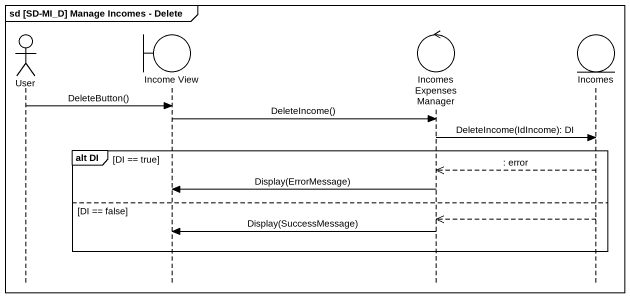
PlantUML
@startuml
mainframe sd [SD-MI_D] Manage Incomes - Delete
hide footbox
actor User
boundary "Income View" as Income_View
control "Incomes Expenses Manager" as Incomes_Expenses_Manager
entity Incomes

User -> Income_View : DeleteButton()
Income_View -> Incomes_Expenses_Manager : DeleteIncome()
Incomes_Expenses_Manager -> Incomes : DeleteIncome(IdIncome): DI
group alt DI [DI == true]
  Incomes -->> Incomes_Expenses_Manager : : error
  Incomes_Expenses_Manager -> Income_View : Display(ErrorMessage)
else DI == false
  Incomes -->> Incomes_Expenses_Manager
  Incomes_Expenses_Manager -> Income_View : Display(SuccessMessage)
end
@enduml
